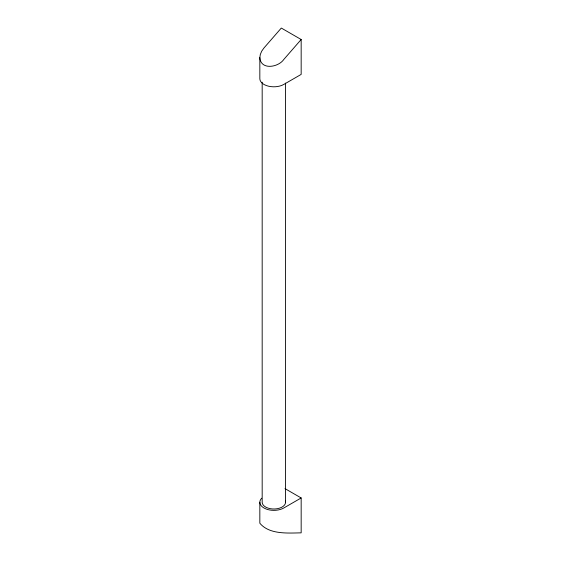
<?xml version="1.0" encoding="UTF-8"?>
<svg xmlns="http://www.w3.org/2000/svg" width="561" height="561" viewBox="0 0 561 561"><rect width="100%" height="100%" fill="white"/><g stroke="black" fill="none" stroke-linecap="round" stroke-linejoin="round"><path stroke-width="0.84" d="M259.834 57.748L260.311 54.473L261.714 51.156L263.943 48.008L281.313 28.05L301.166 39.508L301.166 74.403L283.796 84.431A14.039 8.106 0 0 1 268.502 86.191A14.039 8.106 0 0 1 259.834 78.701L259.834 57.748C260.781 70.391 278.375 67.397 283.796 59.466L301.166 39.508M259.834 502.256L259.834 523.21C269.371 534.71 287.828 533.048 301.166 532.852L301.166 497.958L283.796 507.986A14.039 8.106 0 0 1 265.325 508.68A14.039 8.106 0 0 1 261.714 498.203M284.988 488.617L301.166 497.958M285.57 83.077L285.57 502.256M262.176 82.201L262.176 502.256A11.697 6.753 0 0 0 274.89 508.981A11.697 6.753 0 0 0 285.388 501.078"/></g></svg>
